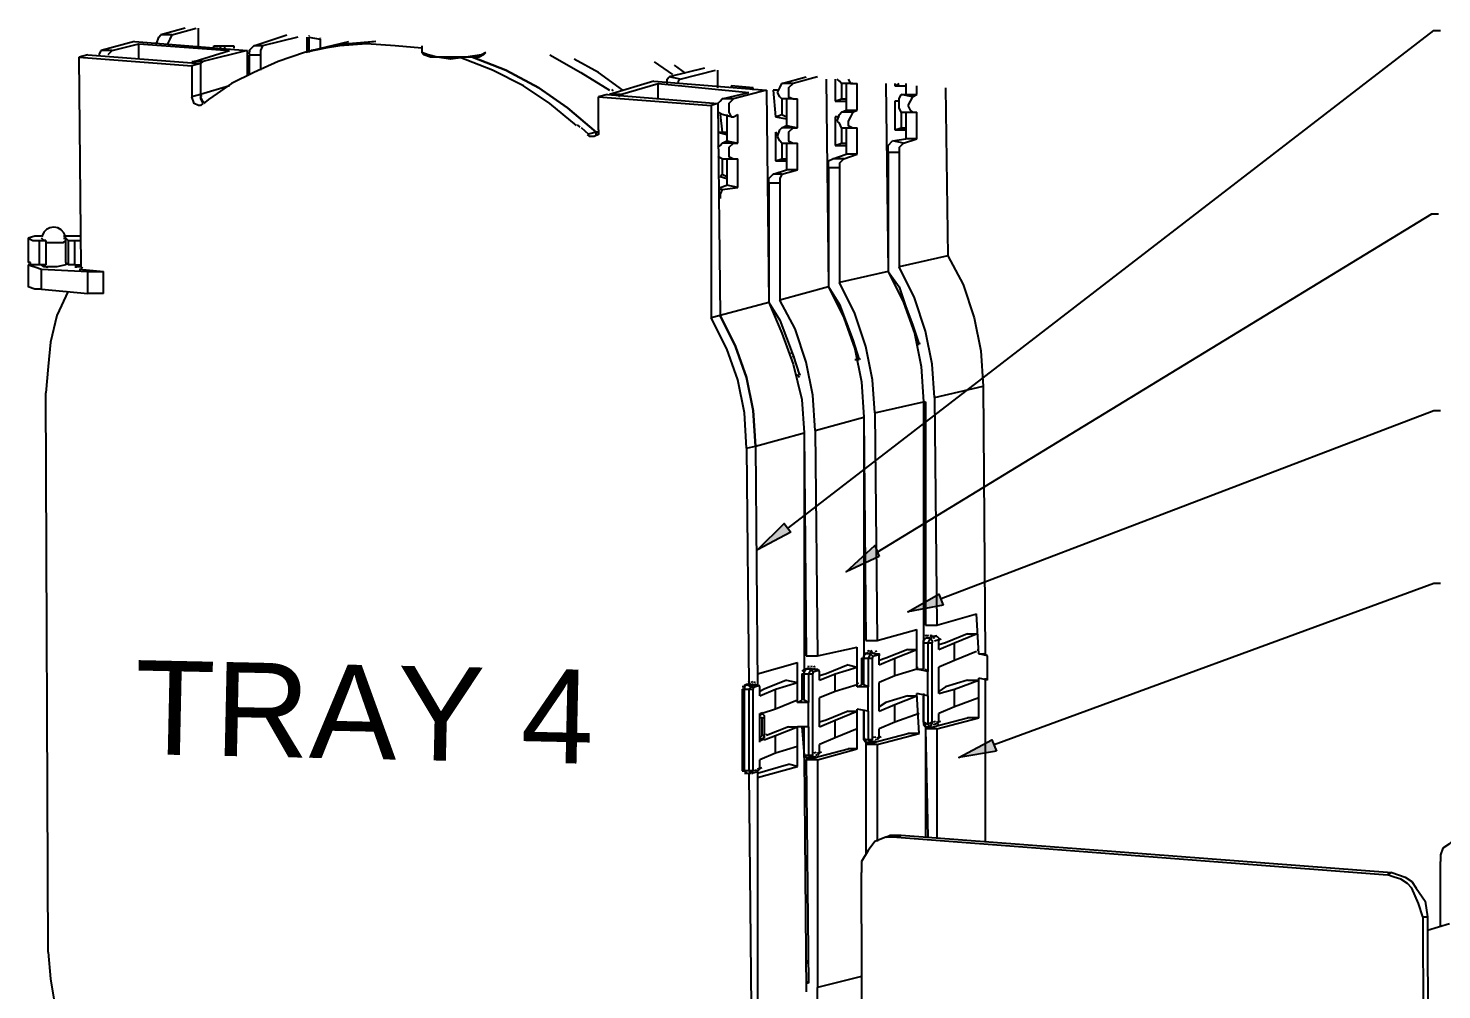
# Model space of a CAD drawing. Header units: metres. Extents: x 13679654 to 13688052, y 67972 to 70803.
# Drawn here: x 13684563.1 to 13684624.9, y 70606.2 to 70648.3 of the extents above; entities that cross this region are included whole.
import ezdxf

# ---------------------------------------------------------------- set-up
doc = ezdxf.new("R2010")
doc.units = ezdxf.units.M
doc.header["$MEASUREMENT"] = 0
doc.layers.add('FDT STRUCTURE', color=7, linetype='Continuous')
doc.styles.get("Standard").update_dxf_attribs({"font": 'arial.ttf'})

msp = doc.modelspace()

# ---------------------------------------------------------------- hatches: boundary and pattern name
at = {"layer": 'FDT STRUCTURE'}
h = msp.add_hatch(color=1, dxfattribs=at)
h.dxf.hatch_style = 2
h.paths.add_polyline_path([(13684596.433, 70626.204), (13684594.981, 70625.43), (13684596.143, 70626.591)])
h = msp.add_hatch(color=3, dxfattribs=at)
h.dxf.hatch_style = 2
h.paths.add_polyline_path([(13684600.303, 70625.139), (13684598.852, 70624.462), (13684600.109, 70625.623)])
h = msp.add_hatch(color=4, dxfattribs=at)
h.dxf.hatch_style = 2
h.paths.add_polyline_path([(13684603.109, 70623.011), (13684601.561, 70622.721), (13684602.915, 70623.495)])
h = msp.add_hatch(color=256, dxfattribs=at)
h.dxf.hatch_style = 2
h.paths.add_polyline_path([(13684605.431, 70616.625), (13684603.786, 70616.335), (13684605.237, 70617.109)])

# ---------------------------------------------------------------- linework, layer by layer
for points in [[(13684568.664, 70647.587), (13684568.761, 70647.877), (13684568.858, 70647.974)], [(13684569.922, 70648.264), (13684568.858, 70647.974)], [(13684569.342, 70647.974), (13684568.858, 70647.974)], [(13684569.342, 70647.974), (13684569.245, 70647.78), (13684569.148, 70647.587)], [(13684569.342, 70647.974), (13684570.406, 70648.264)], [(13684570.503, 70647.49), (13684570.503, 70648.264)], [(13684572.921, 70647.49), (13684574.373, 70647.974)], [(13684574.857, 70647.877), (13684573.308, 70647.49)], [(13684575.244, 70647.877), (13684575.244, 70647.2)], [(13684575.341, 70647.946), (13684575.34, 70647.921)], [(13684575.34, 70647.877), (13684575.824, 70647.78)], [(13684575.34, 70647.877), (13684575.34, 70647.2)], [(13684575.824, 70647.849), (13684575.824, 70647.825)], [(13684575.824, 70647.78), (13684575.824, 70647.393)], [(13684565.665, 70647.103), (13684565.278, 70647.006)], [(13684565.665, 70647.103), (13684570.599, 70646.716)], [(13684566.149, 70647.103), (13684566.245, 70647.296)], [(13684567.697, 70647.683), (13684566.245, 70647.296)], [(13684566.729, 70647.296), (13684566.245, 70647.296)], [(13684566.729, 70647.296), (13684566.632, 70647.2), (13684566.536, 70647.103)], [(13684566.729, 70647.296), (13684567.89, 70647.587)], [(13684567.697, 70647.683), (13684572.631, 70647.296)], [(13684567.89, 70646.909), (13684567.89, 70647.587)], [(13684567.89, 70647.587), (13684571.857, 70647.296)], [(13684570.309, 70646.812), (13684571.857, 70647.296)], [(13684572.631, 70647.296), (13684570.696, 70646.812)], [(13684575.147, 70647.2), (13684573.986, 70646.812), (13684572.921, 70646.329), (13684571.954, 70645.845), (13684570.986, 70645.168)], [(13684571.18, 70647.49), (13684572.051, 70647.49)], [(13684571.18, 70647.393), (13684571.18, 70647.49)], [(13684571.47, 70647.393), (13684571.47, 70647.49)], [(13684571.664, 70647.393), (13684571.664, 70647.49)], [(13684572.051, 70647.49), (13684572.051, 70647.393)], [(13684572.631, 70647.296), (13684572.631, 70646.232)], [(13684572.728, 70647.296), (13684572.825, 70647.393), (13684572.921, 70647.49)], [(13684572.741, 70647.288), (13684572.728, 70647.147)], [(13684572.728, 70647.103), (13684573.212, 70647.103)], [(13684572.728, 70647.103), (13684572.728, 70646.232)], [(13684573.308, 70647.49), (13684572.921, 70647.49)], [(13684573.308, 70647.49), (13684573.212, 70647.296), (13684573.212, 70647.103)], [(13684573.212, 70647.103), (13684573.212, 70646.425)], [(13684575.488, 70647.295), (13684575.136, 70647.196)], [(13684575.549, 70647.285), (13684575.197, 70647.198)], [(13684575.437, 70647.296), (13684577.082, 70647.683)], [(13684580.275, 70647.393), (13684579.114, 70647.49), (13684577.856, 70647.587), (13684576.695, 70647.49), (13684575.437, 70647.296)], [(13684578.169, 70647.676), (13684576.858, 70647.557), (13684575.568, 70647.294)], [(13684578.268, 70647.679), (13684576.908, 70647.564), (13684575.57, 70647.294)], [(13684580.275, 70647.49), (13684580.275, 70647.2)], [(13684580.372, 70647.103), (13684580.275, 70647.2)], [(13684582.887, 70647.103), (13684582.21, 70647.006), (13684581.533, 70647.006), (13684580.952, 70647.006), (13684580.565, 70647.103), (13684580.275, 70647.2)], [(13684582.79, 70647.006), (13684582.21, 70647.006), (13684581.533, 70646.909), (13684580.952, 70647.006), (13684580.662, 70647.006), (13684580.372, 70647.103)], [(13684582.984, 70647.103), (13684582.79, 70647.006)], [(13684583.081, 70647.2), (13684582.887, 70647.103)], [(13684582.984, 70647.103), (13684583.081, 70647.2)], [(13684585.887, 70647.103), (13684587.241, 70646.329), (13684588.499, 70645.555)], [(13684565.375, 70637.814), (13684565.278, 70647.006)], [(13684565.278, 70647.006), (13684570.212, 70646.619)], [(13684570.212, 70646.812), (13684570.309, 70646.812)], [(13684570.599, 70646.716), (13684570.212, 70646.619)], [(13684570.212, 70646.619), (13684570.212, 70645.264)], [(13684570.696, 70646.812), (13684570.309, 70646.812)], [(13684570.696, 70646.812), (13684570.599, 70646.716)], [(13684570.599, 70646.716), (13684570.599, 70645.361)], [(13684570.599, 70646.716), (13684570.599, 70646.425)], [(13684587.048, 70644.007), (13684585.887, 70644.974), (13684584.725, 70645.748), (13684583.371, 70646.425), (13684581.92, 70647.006)], [(13684582.5, 70647.006), (13684583.951, 70646.425), (13684585.403, 70645.651), (13684586.661, 70644.781), (13684587.918, 70643.716)], [(13684587.918, 70643.716), (13684586.661, 70644.781), (13684585.403, 70645.651), (13684583.951, 70646.425), (13684582.5, 70647.006)], [(13684589.079, 70645.555), (13684588.015, 70646.329), (13684586.951, 70646.909)], [(13684591.262, 70646.24), (13684590.473, 70646.791)], [(13684592.659, 70646.522), (13684591.111, 70646.135)], [(13684591.826, 70646.301), (13684591.345, 70646.647)], [(13684590.434, 70645.942), (13684588.499, 70645.361)], [(13684590.434, 70645.942), (13684595.368, 70645.555)], [(13684591.015, 70645.845), (13684591.015, 70646.038), (13684591.111, 70646.135)], [(13684591.595, 70646.038), (13684591.111, 70646.135)], [(13684591.595, 70646.038), (13684591.498, 70645.942), (13684591.498, 70645.845)], [(13684591.595, 70646.038), (13684593.143, 70646.425)], [(13684593.24, 70645.651), (13684593.24, 70646.425)], [(13684596.046, 70645.845), (13684597.11, 70646.135)], [(13684597.594, 70646.135), (13684596.53, 70645.845)], [(13684597.981, 70646.038), (13684598.078, 70636.944)], [(13684598.368, 70646.038), (13684598.368, 70645.071)], [(13684598.658, 70645.845), (13684598.561, 70645.942), (13684598.465, 70646.038)], [(13684598.948, 70646.038), (13684599.045, 70645.845), (13684599.142, 70645.845)], [(13684570.599, 70645.361), (13684570.212, 70645.264)], [(13684570.599, 70644.877), (13684570.503, 70644.877), (13684570.309, 70644.974), (13684570.212, 70645.264)], [(13684571.857, 70645.748), (13684570.599, 70645.361)], [(13684570.599, 70645.361), (13684570.599, 70645.168), (13684570.696, 70644.974)], [(13684570.696, 70645.071), (13684570.599, 70645.264)], [(13684570.6, 70645.389), (13684570.622, 70645.27)], [(13684588.402, 70645.361), (13684588.015, 70645.264)], [(13684588.015, 70645.264), (13684592.95, 70644.877)], [(13684588.015, 70643.813), (13684588.015, 70645.264)], [(13684588.402, 70645.361), (13684593.24, 70644.974)], [(13684588.983, 70645.361), (13684588.499, 70645.361)], [(13684588.667, 70645.526), (13684588.592, 70645.581)], [(13684588.983, 70645.361), (13684588.886, 70645.264)], [(13684588.983, 70645.361), (13684590.628, 70645.845)], [(13684590.628, 70645.845), (13684594.594, 70645.458)], [(13684590.628, 70645.168), (13684590.628, 70645.845)], [(13684593.433, 70645.168), (13684594.594, 70645.458)], [(13684594.788, 70645.651), (13684593.82, 70645.748)], [(13684593.82, 70645.748), (13684593.82, 70645.651)], [(13684595.368, 70645.555), (13684593.917, 70645.168)], [(13684594.207, 70645.748), (13684594.207, 70645.651)], [(13684594.788, 70645.555), (13684594.788, 70645.651)], [(13684595.368, 70645.555), (13684595.465, 70636.266)], [(13684595.852, 70645.555), (13684595.659, 70645.555)], [(13684595.659, 70645.555), (13684595.756, 70644.394)], [(13684595.852, 70645.458), (13684595.949, 70645.651), (13684596.046, 70645.845)], [(13684596.046, 70645.168), (13684595.949, 70645.264), (13684595.852, 70645.458)], [(13684596.53, 70645.845), (13684596.046, 70645.845)], [(13684596.53, 70645.845), (13684596.336, 70645.651), (13684596.336, 70645.458)], [(13684596.336, 70645.458), (13684596.336, 70645.264), (13684596.53, 70645.168)], [(13684599.142, 70645.845), (13684598.658, 70645.845)], [(13684598.658, 70645.845), (13684598.658, 70645.168)], [(13684598.852, 70645.845), (13684598.852, 70644.684)], [(13684599.142, 70645.845), (13684599.335, 70645.845)], [(13684599.335, 70644.684), (13684599.335, 70645.845)], [(13684600.593, 70645.845), (13684600.69, 70637.621)], [(13684600.98, 70645.748), (13684601.174, 70645.845)], [(13684600.98, 70645.845), (13684600.98, 70645.748)], [(13684600.98, 70645.748), (13684601.464, 70645.748)], [(13684601.174, 70644.974), (13684601.174, 70645.168), (13684601.271, 70645.361)], [(13684601.271, 70645.361), (13684601.464, 70645.361)], [(13684601.754, 70645.264), (13684601.271, 70645.361)], [(13684601.464, 70645.845), (13684601.464, 70645.361)], [(13684601.464, 70645.361), (13684601.948, 70645.361)], [(13684601.754, 70645.264), (13684601.658, 70645.071), (13684601.561, 70644.877)], [(13684601.754, 70645.264), (13684601.948, 70645.361)], [(13684601.948, 70645.361), (13684601.948, 70645.748)], [(13684603.206, 70645.651), (13684603.302, 70638.298)], [(13684570.696, 70644.974), (13684570.599, 70644.877)], [(13684570.793, 70644.974), (13684570.696, 70645.071)], [(13684571.007, 70645.183), (13684570.729, 70644.968)], [(13684570.76, 70645.025), (13684570.818, 70644.996)], [(13684593.24, 70644.974), (13684592.95, 70644.877)], [(13684592.95, 70644.877), (13684592.95, 70635.589)], [(13684593.24, 70644.974), (13684593.337, 70645.071)], [(13684593.24, 70644.974), (13684593.337, 70635.686)], [(13684593.337, 70645.071), (13684593.433, 70645.168)], [(13684593.917, 70645.168), (13684593.433, 70645.168)], [(13684593.917, 70645.168), (13684593.724, 70644.974), (13684593.724, 70644.781)], [(13684593.724, 70644.781), (13684593.724, 70644.587), (13684593.82, 70644.394)], [(13684596.53, 70645.168), (13684596.046, 70645.168)], [(13684596.046, 70645.168), (13684596.046, 70644.49)], [(13684596.239, 70645.168), (13684596.239, 70644.007)], [(13684596.53, 70645.168), (13684596.723, 70645.168)], [(13684596.723, 70643.91), (13684596.723, 70645.168)], [(13684598.368, 70645.071), (13684598.658, 70645.168)], [(13684598.368, 70645.071), (13684598.852, 70645.071)], [(13684598.658, 70645.168), (13684598.852, 70645.168)], [(13684598.658, 70644.587), (13684598.852, 70644.684)], [(13684598.852, 70644.684), (13684599.335, 70644.684)], [(13684599.142, 70644.587), (13684599.335, 70644.684)], [(13684601.174, 70645.071), (13684600.98, 70645.071)], [(13684600.98, 70645.071), (13684600.98, 70643.813)], [(13684601.271, 70644.587), (13684601.174, 70644.781), (13684601.174, 70644.974)], [(13684601.561, 70644.877), (13684601.658, 70644.684), (13684601.754, 70644.587)], [(13684587.207, 70643.932), (13684587.096, 70644.031)], [(13684593.433, 70644.49), (13684593.24, 70644.587)], [(13684593.337, 70644.49), (13684593.433, 70643.716)], [(13684593.82, 70644.394), (13684593.433, 70644.49)], [(13684593.627, 70644.49), (13684593.627, 70643.329)], [(13684593.82, 70644.394), (13684593.917, 70644.394)], [(13684593.917, 70644.394), (13684594.111, 70644.49)], [(13684594.111, 70643.233), (13684594.111, 70644.49)], [(13684595.756, 70644.394), (13684596.046, 70644.49)], [(13684595.756, 70644.394), (13684596.239, 70644.297)], [(13684596.046, 70644.49), (13684596.239, 70644.394)], [(13684596.046, 70643.91), (13684596.239, 70644.007)], [(13684596.239, 70644.007), (13684596.723, 70643.91)], [(13684598.561, 70644.394), (13684598.368, 70644.394)], [(13684598.368, 70644.394), (13684598.368, 70643.136)], [(13684598.465, 70644.2), (13684598.561, 70644.49), (13684598.658, 70644.587)], [(13684598.658, 70643.91), (13684598.561, 70644.103), (13684598.465, 70644.2)], [(13684599.142, 70644.587), (13684598.658, 70644.587)], [(13684599.142, 70644.587), (13684599.045, 70644.394), (13684598.948, 70644.2)], [(13684598.948, 70644.2), (13684598.948, 70644.007), (13684599.142, 70643.91)], [(13684601.271, 70644.587), (13684601.754, 70644.587)], [(13684601.271, 70644.587), (13684601.271, 70643.91)], [(13684601.464, 70644.587), (13684601.464, 70643.426)], [(13684601.754, 70644.587), (13684601.948, 70644.587)], [(13684601.948, 70643.426), (13684601.948, 70644.587)], [(13684587.594, 70643.611), (13684587.272, 70643.908)], [(13684587.918, 70643.716), (13684587.531, 70643.62)], [(13684587.822, 70643.523), (13684587.628, 70643.523), (13684587.531, 70643.62)], [(13684588.015, 70643.813), (13684588.015, 70643.62), (13684587.822, 70643.523)], [(13684588.015, 70643.716), (13684587.918, 70643.716)], [(13684587.918, 70643.716), (13684587.918, 70643.62)], [(13684587.918, 70643.62), (13684587.918, 70643.716)], [(13684593.24, 70643.716), (13684593.433, 70643.716)], [(13684593.24, 70643.716), (13684593.627, 70643.62)], [(13684593.433, 70643.716), (13684593.627, 70643.716)], [(13684595.852, 70643.62), (13684595.756, 70643.716)], [(13684595.756, 70643.716), (13684595.756, 70642.459)], [(13684595.852, 70643.523), (13684595.949, 70643.813), (13684596.046, 70643.91)], [(13684596.046, 70643.233), (13684595.949, 70643.329), (13684595.852, 70643.523)], [(13684596.53, 70643.91), (13684596.046, 70643.91)], [(13684596.53, 70643.91), (13684596.336, 70643.716), (13684596.336, 70643.523)], [(13684596.336, 70643.523), (13684596.336, 70643.329), (13684596.53, 70643.233)], [(13684596.53, 70643.91), (13684596.723, 70643.91)], [(13684598.658, 70643.91), (13684599.142, 70643.91)], [(13684598.658, 70643.91), (13684598.658, 70643.233)], [(13684598.852, 70643.91), (13684598.852, 70642.749)], [(13684599.142, 70643.91), (13684599.335, 70643.91)], [(13684599.335, 70642.749), (13684599.335, 70643.91)], [(13684600.883, 70643.329), (13684601.464, 70643.426)], [(13684600.98, 70643.813), (13684601.271, 70643.91)], [(13684600.98, 70643.813), (13684601.464, 70643.813)], [(13684601.271, 70643.91), (13684601.464, 70643.91)], [(13684601.367, 70643.233), (13684601.948, 70643.426)], [(13684601.948, 70643.426), (13684601.464, 70643.426)], [(13684593.24, 70643.039), (13684593.337, 70643.136), (13684593.433, 70643.233)], [(13684593.433, 70643.233), (13684593.627, 70643.329)], [(13684593.917, 70643.233), (13684593.433, 70643.233)], [(13684593.627, 70643.329), (13684594.111, 70643.233)], [(13684593.917, 70643.233), (13684593.724, 70643.039), (13684593.724, 70642.846)], [(13684593.724, 70642.846), (13684593.724, 70642.652), (13684593.917, 70642.555)], [(13684593.917, 70643.233), (13684594.111, 70643.233)], [(13684596.046, 70643.233), (13684596.53, 70643.233)], [(13684596.046, 70643.233), (13684596.046, 70642.555)], [(13684596.239, 70643.233), (13684596.239, 70642.072)], [(13684596.53, 70643.233), (13684596.723, 70643.233)], [(13684596.723, 70642.072), (13684596.723, 70643.233)], [(13684598.368, 70643.136), (13684598.658, 70643.233)], [(13684598.368, 70643.136), (13684598.852, 70643.136)], [(13684598.658, 70643.233), (13684598.852, 70643.233)], [(13684600.69, 70642.846), (13684600.69, 70643.136), (13684600.883, 70643.329)], [(13684600.69, 70642.846), (13684601.174, 70642.846)], [(13684600.69, 70642.846), (13684600.69, 70637.621)], [(13684601.367, 70643.233), (13684600.883, 70643.329)], [(13684601.367, 70643.233), (13684601.174, 70643.039), (13684601.174, 70642.846)], [(13684601.174, 70642.846), (13684601.174, 70637.814)], [(13684593.433, 70642.555), (13684593.24, 70642.652)], [(13684593.433, 70642.555), (13684593.917, 70642.555)], [(13684593.433, 70642.555), (13684593.433, 70641.878)], [(13684593.627, 70642.555), (13684593.627, 70641.394)], [(13684593.917, 70642.555), (13684594.111, 70642.555)], [(13684594.111, 70641.297), (13684594.111, 70642.555)], [(13684595.756, 70642.459), (13684596.046, 70642.555)], [(13684595.756, 70642.459), (13684596.239, 70642.459)], [(13684596.046, 70642.555), (13684596.239, 70642.555)], [(13684598.078, 70642.168), (13684598.078, 70642.459), (13684598.271, 70642.555)], [(13684598.078, 70642.168), (13684598.561, 70642.168)], [(13684598.078, 70642.168), (13684598.078, 70636.944)], [(13684598.271, 70642.555), (13684598.852, 70642.749)], [(13684598.755, 70642.555), (13684598.271, 70642.555)], [(13684598.755, 70642.555), (13684598.561, 70642.362), (13684598.561, 70642.168)], [(13684598.561, 70642.168), (13684598.561, 70637.137)], [(13684598.755, 70642.555), (13684599.335, 70642.749)], [(13684599.335, 70642.749), (13684598.852, 70642.749)], [(13684593.337, 70641.781), (13684593.433, 70641.878)], [(13684593.337, 70641.781), (13684593.627, 70641.685)], [(13684593.433, 70641.878), (13684593.627, 70641.781)], [(13684595.465, 70641.491), (13684595.465, 70641.685), (13684595.659, 70641.878)], [(13684595.659, 70641.878), (13684596.239, 70642.072)], [(13684596.046, 70641.878), (13684595.659, 70641.878)], [(13684596.046, 70641.878), (13684595.949, 70641.685), (13684595.949, 70641.491)], [(13684596.046, 70641.878), (13684596.723, 70642.072)], [(13684596.723, 70642.072), (13684596.239, 70642.072)], [(13684593.337, 70641.297), (13684593.627, 70641.394)], [(13684593.433, 70641.201), (13684593.337, 70641.201)], [(13684593.433, 70641.201), (13684593.337, 70641.007), (13684593.337, 70640.814)], [(13684593.433, 70641.201), (13684594.111, 70641.297)], [(13684594.111, 70641.297), (13684593.627, 70641.394)], [(13684595.465, 70641.491), (13684595.949, 70641.491)], [(13684595.465, 70641.491), (13684595.465, 70636.266)], [(13684595.949, 70641.491), (13684595.949, 70636.363)], [(13684563.633, 70639.169), (13684563.343, 70639.169), (13684563.052, 70639.072)], [(13684563.052, 70639.072), (13684563.052, 70638.008)], [(13684563.052, 70639.072), (13684563.246, 70638.975), (13684563.536, 70638.975)], [(13684563.73, 70638.975), (13684563.633, 70639.072)], [(13684563.655, 70639.174), (13684563.646, 70639.141)], [(13684564.681, 70639.156), (13684564.61, 70639.316), (13684564.495, 70639.441), (13684564.346, 70639.524), (13684564.175, 70639.556), (13684564.002, 70639.53), (13684563.85, 70639.453), (13684563.731, 70639.331), (13684563.655, 70639.174)], [(13684565.375, 70639.169), (13684564.601, 70639.169)], [(13684564.601, 70639.072), (13684564.697, 70639.072)], [(13684564.697, 70639.048), (13684564.681, 70639.156)], [(13684564.697, 70638.008), (13684564.697, 70639.072)], [(13684564.697, 70639.072), (13684564.794, 70638.975)], [(13684563.536, 70638.975), (13684563.536, 70637.911)], [(13684563.536, 70638.975), (13684563.827, 70638.975)], [(13684563.827, 70638.975), (13684563.73, 70638.975)], [(13684563.827, 70638.975), (13684563.827, 70637.911)], [(13684563.827, 70638.879), (13684564.601, 70638.879)], [(13684563.846, 70638.891), (13684563.906, 70638.885)], [(13684564.601, 70638.879), (13684564.697, 70638.975)], [(13684564.794, 70638.975), (13684564.794, 70637.911)], [(13684564.794, 70638.975), (13684565.084, 70638.975)], [(13684565.084, 70637.911), (13684565.084, 70638.975)], [(13684565.084, 70638.975), (13684565.375, 70638.975)], [(13684563.149, 70638.008), (13684563.052, 70638.008)], [(13684563.052, 70637.911), (13684563.052, 70636.944)], [(13684563.149, 70637.911), (13684563.052, 70637.911)], [(13684563.052, 70637.911), (13684563.343, 70637.814), (13684563.633, 70637.718)], [(13684563.149, 70637.911), (13684563.149, 70638.008)], [(13684563.536, 70637.911), (13684563.149, 70637.911)], [(13684563.827, 70637.911), (13684563.536, 70637.911)], [(13684563.73, 70637.814), (13684563.633, 70637.911)], [(13684563.827, 70637.814), (13684563.73, 70637.814)], [(13684564.697, 70637.911), (13684564.31, 70637.814), (13684563.827, 70637.814)], [(13684563.835, 70637.827), (13684563.907, 70637.821)], [(13684564.697, 70638.008), (13684564.697, 70637.911)], [(13684564.794, 70637.911), (13684564.697, 70638.008)], [(13684565.084, 70637.911), (13684564.794, 70637.911)], [(13684565.084, 70637.911), (13684565.375, 70637.911)], [(13684565.375, 70637.814), (13684565.084, 70637.814)], [(13684565.084, 70637.814), (13684565.181, 70637.814)], [(13684565.181, 70637.911), (13684565.181, 70637.814)], [(13684565.181, 70637.911), (13684565.181, 70637.814)], [(13684565.181, 70637.814), (13684565.181, 70637.911)], [(13684565.41, 70637.816), (13684565.348, 70637.716)], [(13684603.302, 70638.298), (13684601.174, 70637.814)], [(13684602.722, 70632.106), (13684602.625, 70633.557), (13684602.335, 70635.008), (13684601.851, 70636.46), (13684601.174, 70637.814)], [(13684603.302, 70638.298), (13684603.98, 70637.04), (13684604.463, 70635.589), (13684604.754, 70634.138), (13684604.85, 70632.59)], [(13684563.633, 70636.847), (13684563.633, 70637.718)], [(13684563.633, 70637.718), (13684565.665, 70637.621)], [(13684565.278, 70637.718), (13684566.342, 70637.621)], [(13684565.665, 70637.621), (13684566.342, 70637.621)], [(13684565.665, 70636.653), (13684565.665, 70637.621)], [(13684566.342, 70636.653), (13684566.342, 70637.621)], [(13684600.69, 70637.621), (13684598.561, 70637.137)], [(13684600.69, 70637.621), (13684601.174, 70636.944), (13684601.464, 70636.073), (13684601.754, 70635.299), (13684602.045, 70634.428)], [(13684600.69, 70637.621), (13684601.367, 70636.266), (13684601.851, 70634.912), (13684602.141, 70633.46), (13684602.238, 70631.912)], [(13684563.633, 70636.847), (13684563.343, 70636.847), (13684563.052, 70636.944)], [(13684563.633, 70636.847), (13684565.665, 70636.653)], [(13684564.794, 70636.75), (13684564.31, 70635.686), (13684564.02, 70634.525), (13684563.923, 70633.46), (13684563.827, 70632.299)], [(13684566.342, 70636.653), (13684565.665, 70636.653)], [(13684598.078, 70636.944), (13684595.949, 70636.363)], [(13684598.078, 70636.944), (13684598.561, 70636.169), (13684598.852, 70635.395), (13684599.142, 70634.621), (13684599.432, 70633.751)], [(13684598.078, 70636.944), (13684598.755, 70635.589), (13684599.239, 70634.234), (13684599.529, 70632.783), (13684599.626, 70631.235)], [(13684600.109, 70631.429), (13684600.013, 70632.88), (13684599.722, 70634.331), (13684599.239, 70635.782), (13684598.561, 70637.137)], [(13684595.465, 70636.266), (13684593.337, 70635.686)], [(13684595.465, 70636.266), (13684595.949, 70635.492), (13684596.239, 70634.718), (13684596.53, 70633.944), (13684596.82, 70633.073)], [(13684595.465, 70636.266), (13684596.046, 70634.912), (13684596.53, 70633.557), (13684596.917, 70632.009), (13684597.013, 70630.558)], [(13684597.497, 70630.654), (13684597.4, 70632.203), (13684597.11, 70633.654), (13684596.626, 70635.105), (13684595.949, 70636.363)], [(13684593.337, 70635.686), (13684592.95, 70635.589)], [(13684594.498, 70629.88), (13684594.401, 70631.429), (13684594.111, 70632.88), (13684593.627, 70634.234), (13684592.95, 70635.589)], [(13684593.337, 70635.686), (13684594.014, 70634.331), (13684594.498, 70632.977), (13684594.788, 70631.525), (13684594.885, 70629.977)], [(13684594.885, 70629.977), (13684594.788, 70631.525), (13684594.498, 70632.977), (13684594.014, 70634.331), (13684593.337, 70635.686)], [(13684601.754, 70635.395), (13684601.658, 70635.395)], [(13684599.142, 70634.718), (13684599.045, 70634.718)], [(13684599.21, 70634.581), (13684599.123, 70634.549)], [(13684602.045, 70634.428), (13684601.948, 70634.428)], [(13684602.045, 70634.428), (13684601.948, 70634.428)], [(13684602.074, 70634.425), (13684602.06, 70634.487)], [(13684596.53, 70634.041), (13684596.433, 70634.041)], [(13684596.598, 70633.903), (13684596.511, 70633.872)], [(13684599.432, 70633.751), (13684599.239, 70633.751)], [(13684599.432, 70633.751), (13684599.335, 70633.751)], [(13684599.462, 70633.748), (13684599.448, 70633.81)], [(13684596.723, 70633.073), (13684596.626, 70633.073)], [(13684596.82, 70632.977), (13684596.723, 70633.073)], [(13684596.849, 70633.07), (13684596.835, 70633.133)], [(13684563.923, 70607.82), (13684563.827, 70632.299)], [(13684602.722, 70632.106), (13684604.85, 70632.59)], [(13684604.85, 70632.59), (13684604.947, 70620.882)], [(13684600.109, 70631.429), (13684602.238, 70631.912)], [(13684602.238, 70631.912), (13684602.335, 70631.912)], [(13684602.238, 70631.912), (13684602.238, 70621.56)], [(13684602.335, 70631.912), (13684602.335, 70622.14)], [(13684602.722, 70632.106), (13684602.819, 70622.14)], [(13684599.626, 70631.235), (13684599.722, 70621.463)], [(13684605.334, 70616.915), (13684624.588, 70623.978), (13684624.879, 70623.978)], [(13684602.819, 70622.14), (13684604.56, 70622.624)], [(13684604.657, 70620.882), (13684604.56, 70622.624)], [(13684602.335, 70622.14), (13684602.819, 70622.14)], [(13684604.173, 70621.753), (13684603.206, 70621.366)], [(13684603.593, 70621.366), (13684604.56, 70621.753)], [(13684604.173, 70621.753), (13684604.56, 70621.753)], [(13684602.238, 70621.56), (13684602.238, 70621.463)], [(13684602.238, 70621.463), (13684602.335, 70621.56)], [(13684602.245, 70621.556), (13684602.238, 70621.511)], [(13684602.238, 70621.463), (13684602.238, 70620.205)], [(13684602.238, 70621.463), (13684602.238, 70621.366)], [(13684602.238, 70621.366), (13684602.238, 70621.463)], [(13684602.238, 70621.366), (13684602.432, 70621.366)], [(13684602.238, 70620.205), (13684602.238, 70621.366)], [(13684602.308, 70621.678), (13684602.386, 70621.7)], [(13684602.528, 70621.56), (13684602.335, 70621.56)], [(13684602.359, 70621.588), (13684602.438, 70621.61)], [(13684602.396, 70621.675), (13684602.471, 70621.696)], [(13684602.528, 70621.56), (13684602.432, 70621.366)], [(13684602.432, 70621.366), (13684602.432, 70620.108)], [(13684602.432, 70621.366), (13684602.625, 70621.366)], [(13684602.449, 70621.585), (13684602.525, 70621.607)], [(13684602.528, 70621.656), (13684602.722, 70621.656)], [(13684602.528, 70621.656), (13684602.819, 70621.656)], [(13684602.528, 70621.56), (13684602.625, 70621.463), (13684602.625, 70621.366)], [(13684602.529, 70621.677), (13684602.603, 70621.699)], [(13684602.529, 70621.677), (13684602.577, 70621.691)], [(13684602.53, 70621.586), (13684602.554, 70621.592)], [(13684602.574, 70621.582), (13684602.628, 70621.597)], [(13684602.591, 70621.679), (13684602.617, 70621.686)], [(13684602.625, 70617.883), (13684602.625, 70621.366)], [(13684602.664, 70621.575), (13684602.74, 70621.597)], [(13684602.722, 70621.656), (13684602.819, 70621.656)], [(13684602.727, 70621.45), (13684603.017, 70621.534)], [(13684602.744, 70621.667), (13684602.818, 70621.689)], [(13684602.819, 70621.656), (13684602.915, 70621.56), (13684602.915, 70621.463)], [(13684602.915, 70621.076), (13684602.915, 70621.463)], [(13684603.206, 70621.366), (13684602.915, 70621.269)], [(13684602.915, 70621.076), (13684603.593, 70621.366)], [(13684603.593, 70620.592), (13684603.593, 70621.366)], [(13684603.593, 70620.592), (13684602.915, 70620.302)], [(13684604.56, 70620.979), (13684603.593, 70620.592)], [(13684604.62, 70621.042), (13684604.596, 70621.035)], [(13684604.657, 70620.882), (13684604.85, 70620.882)], [(13684605.044, 70620.786), (13684604.657, 70620.882)], [(13684605.044, 70620.786), (13684604.85, 70620.882)], [(13684605.044, 70619.721), (13684605.044, 70620.786)], [(13684601.948, 70620.205), (13684602.238, 70620.205)], [(13684602.432, 70620.108), (13684601.948, 70620.205)], [(13684602.008, 70620.267), (13684601.983, 70620.261)], [(13684602.432, 70620.108), (13684602.335, 70620.205)], [(13684602.432, 70619.044), (13684602.432, 70620.108)], [(13684602.915, 70619.141), (13684602.915, 70620.302)], [(13684599.396, 70619.59), (13684599.371, 70619.584)], [(13684603.206, 70619.431), (13684602.915, 70619.237)], [(13684602.915, 70619.141), (13684603.593, 70619.334)], [(13684604.173, 70619.721), (13684603.206, 70619.431)], [(13684603.593, 70619.334), (13684604.657, 70619.721)], [(13684603.593, 70618.56), (13684603.593, 70619.334)], [(13684604.173, 70619.721), (13684604.657, 70619.721)], [(13684605.044, 70619.721), (13684604.657, 70619.818)], [(13684604.657, 70618.076), (13684604.657, 70619.818)], [(13684604.947, 70619.818), (13684604.947, 70612.658)], [(13684602.432, 70619.044), (13684601.948, 70619.141)], [(13684602.238, 70619.141), (13684602.238, 70617.883)], [(13684602.238, 70617.883), (13684602.238, 70619.044)], [(13684602.432, 70619.044), (13684602.432, 70617.786)], [(13684604.657, 70618.947), (13684603.593, 70618.56)], [(13684602.335, 70617.593), (13684604.173, 70618.076)], [(13684602.819, 70617.593), (13684604.657, 70618.076)], [(13684603.593, 70618.56), (13684602.915, 70618.27)], [(13684602.915, 70617.883), (13684602.915, 70618.27)], [(13684604.657, 70618.076), (13684604.173, 70618.076)], [(13684602.432, 70617.786), (13684602.238, 70617.883)], [(13684602.238, 70617.883), (13684602.238, 70617.786)], [(13684602.335, 70617.786), (13684602.238, 70617.883)], [(13684602.238, 70617.786), (13684602.335, 70617.689)], [(13684602.255, 70617.862), (13684602.272, 70617.838)], [(13684602.33, 70617.796), (13684602.353, 70617.789)], [(13684602.335, 70617.689), (13684602.335, 70617.786)], [(13684602.335, 70617.689), (13684602.528, 70617.689)], [(13684602.819, 70617.593), (13684602.335, 70617.593)], [(13684602.335, 70617.593), (13684602.432, 70612.852)], [(13684602.625, 70617.883), (13684602.432, 70617.786)], [(13684602.432, 70617.786), (13684602.528, 70617.689)], [(13684602.625, 70617.883), (13684602.528, 70617.689)], [(13684602.565, 70617.787), (13684602.615, 70617.791)], [(13684602.665, 70617.791), (13684602.863, 70617.848)], [(13684602.672, 70617.902), (13684602.772, 70617.93)], [(13684602.812, 70617.881), (13684603.002, 70617.938)], [(13684602.915, 70617.883), (13684602.819, 70617.786)], [(13684602.819, 70617.593), (13684602.819, 70612.852)], [(13684602.852, 70617.804), (13684602.906, 70617.82)], [(13684599.626, 70617.206), (13684599.626, 70617.109)], [(13684599.626, 70617.109), (13684599.626, 70617.206)], [(13684597.106, 70616.442), (13684597.129, 70616.435)], [(13684600.593, 70612.852), (13684600.109, 70612.658), (13684599.819, 70612.271), (13684599.529, 70611.787), (13684599.529, 70611.304)], [(13684600.593, 70612.852), (13684600.787, 70612.948)], [(13684601.077, 70612.852), (13684600.593, 70612.852)], [(13684600.787, 70612.948), (13684601.271, 70612.948)], [(13684601.077, 70612.852), (13684601.271, 70612.948)], [(13684601.077, 70612.852), (13684622.557, 70611.207)], [(13684601.271, 70612.948), (13684622.75, 70611.304)], [(13684625.459, 70612.755), (13684625.266, 70612.561), (13684624.975, 70612.368), (13684624.879, 70612.078), (13684624.879, 70611.787)], [(13684599.626, 70579.858), (13684599.529, 70611.304)], [(13684622.75, 70611.304), (13684622.557, 70611.207)], [(13684624.105, 70609.368), (13684623.911, 70609.949), (13684623.621, 70610.626), (13684623.427, 70610.82), (13684623.137, 70611.013), (13684622.847, 70611.11), (13684622.557, 70611.207)], [(13684622.75, 70611.304), (13684623.04, 70611.207), (13684623.331, 70611.11), (13684623.621, 70610.917), (13684623.814, 70610.626), (13684624.201, 70610.046), (13684624.298, 70609.368)], [(13684624.879, 70608.981), (13684624.879, 70611.787)], [(13684624.105, 70609.368), (13684624.298, 70609.368)], [(13684624.105, 70609.368), (13684624.201, 70577.923)], [(13684624.298, 70609.368), (13684624.395, 70577.923)], [(13684624.298, 70608.788), (13684625.266, 70609.078)], [(13684563.923, 70607.82), (13684564.02, 70606.659), (13684564.214, 70605.498), (13684564.504, 70604.337), (13684564.988, 70603.273)], [(13684596.143, 70600.757), (13684596.82, 70602.015), (13684597.304, 70603.37), (13684597.594, 70604.821), (13684597.594, 70606.272)]]:
    msp.add_lwpolyline(points, dxfattribs=at)
at = {"layer": 'FDT STRUCTURE', "color": 1}
for points in [[(13684596.336, 70626.397), (13684624.588, 70648.167), (13684624.879, 70648.167)], [(13684594.885, 70629.977), (13684597.013, 70630.558)], [(13684597.013, 70630.558), (13684597.013, 70620.205)], [(13684594.498, 70629.88), (13684594.885, 70629.977)], [(13684594.498, 70629.88), (13684594.594, 70619.528)], [(13684594.885, 70629.977), (13684594.981, 70619.528)], [(13684594.981, 70620.011), (13684596.723, 70620.495)], [(13684596.723, 70618.754), (13684596.723, 70620.495)], [(13684594.401, 70619.431), (13684594.304, 70619.431)], [(13684594.304, 70619.334), (13684594.304, 70615.754)], [(13684594.304, 70619.334), (13684594.401, 70619.334)], [(13684594.401, 70619.528), (13684594.498, 70619.528)], [(13684594.401, 70619.528), (13684594.401, 70619.431)], [(13684594.401, 70619.431), (13684594.498, 70619.528)], [(13684594.401, 70619.334), (13684594.401, 70619.431)], [(13684594.408, 70619.428), (13684594.401, 70619.382)], [(13684594.401, 70619.334), (13684594.594, 70619.334)], [(13684594.401, 70615.754), (13684594.401, 70619.334)], [(13684594.471, 70619.55), (13684594.549, 70619.571)], [(13684594.691, 70619.431), (13684594.498, 70619.528)], [(13684594.522, 70619.557), (13684594.601, 70619.579)], [(13684594.559, 70619.643), (13684594.634, 70619.664)], [(13684594.691, 70619.431), (13684594.594, 70619.334)], [(13684594.594, 70619.334), (13684594.594, 70615.754)], [(13684594.594, 70619.334), (13684594.788, 70619.334)], [(13684594.595, 70619.548), (13684594.643, 70619.562)], [(13684594.612, 70619.553), (13684594.688, 70619.575)], [(13684594.657, 70619.55), (13684594.683, 70619.558)], [(13684594.691, 70619.528), (13684594.885, 70619.528)], [(13684594.691, 70619.528), (13684594.885, 70619.528)], [(13684594.691, 70619.431), (13684594.788, 70619.431), (13684594.788, 70619.334)], [(13684594.692, 70619.645), (13684594.766, 70619.667)], [(13684594.693, 70619.554), (13684594.717, 70619.561)], [(13684594.737, 70619.55), (13684594.791, 70619.565)], [(13684594.788, 70615.754), (13684594.788, 70619.334)], [(13684594.793, 70619.418), (13684595.083, 70619.502)], [(13684594.81, 70619.635), (13684594.884, 70619.657)], [(13684594.827, 70619.544), (13684594.903, 70619.565)], [(13684594.885, 70619.528), (13684594.981, 70619.528), (13684595.078, 70619.431)], [(13684595.078, 70619.044), (13684595.078, 70619.431)], [(13684595.272, 70619.334), (13684595.078, 70619.237)], [(13684595.078, 70619.044), (13684595.756, 70619.334)], [(13684596.239, 70619.721), (13684595.272, 70619.334)], [(13684595.756, 70619.334), (13684596.723, 70619.624)], [(13684595.756, 70618.463), (13684595.756, 70619.334)], [(13684596.239, 70619.721), (13684596.723, 70619.624)], [(13684596.723, 70618.85), (13684595.756, 70618.463)], [(13684595.175, 70618.27), (13684595.078, 70618.173)], [(13684595.078, 70618.27), (13684595.175, 70618.27)], [(13684595.078, 70617.012), (13684595.078, 70618.27)], [(13684595.175, 70618.076), (13684595.078, 70618.076)], [(13684595.092, 70618.271), (13684595.195, 70618.305)], [(13684595.756, 70618.463), (13684595.175, 70618.27)], [(13684595.175, 70618.27), (13684595.272, 70618.173)], [(13684595.175, 70618.076), (13684595.272, 70618.076)], [(13684595.175, 70617.302), (13684595.175, 70618.076)], [(13684595.272, 70618.173), (13684595.272, 70617.206)], [(13684595.272, 70618.173), (13684595.272, 70618.076)], [(13684595.272, 70618.076), (13684595.272, 70617.302)], [(13684596.336, 70617.689), (13684595.368, 70617.302)], [(13684595.756, 70617.302), (13684596.723, 70617.689)], [(13684596.336, 70617.689), (13684596.723, 70617.689)], [(13684596.723, 70615.948), (13684596.723, 70617.689)], [(13684595.175, 70617.302), (13684595.078, 70617.206)], [(13684595.272, 70617.206), (13684595.078, 70617.109)], [(13684595.089, 70617.093), (13684595.284, 70617.157)], [(13684595.272, 70617.302), (13684595.175, 70617.302)], [(13684595.272, 70617.206), (13684595.272, 70617.302)], [(13684595.272, 70617.109), (13684595.756, 70617.302)], [(13684595.334, 70617.343), (13684595.385, 70617.369)], [(13684595.756, 70616.528), (13684595.756, 70617.302)], [(13684596.723, 70616.819), (13684595.756, 70616.528)], [(13684595.756, 70616.528), (13684595.078, 70616.238)], [(13684595.078, 70615.851), (13684595.078, 70616.238)], [(13684597.013, 70616.335), (13684597.11, 70606.079)], [(13684594.304, 70615.754), (13684594.401, 70615.754)], [(13684594.401, 70615.754), (13684594.304, 70615.754)], [(13684594.594, 70615.754), (13684594.401, 70615.754)], [(13684594.498, 70615.658), (13684594.401, 70615.754)], [(13684594.401, 70615.658), (13684594.498, 70615.658)], [(13684594.418, 70615.734), (13684594.435, 70615.709)], [(13684594.498, 70615.658), (13684594.691, 70615.658)], [(13684594.594, 70615.754), (13684594.691, 70615.658)], [(13684594.788, 70615.754), (13684594.594, 70615.754)], [(13684594.594, 70615.658), (13684594.691, 70605.402)], [(13684594.788, 70615.754), (13684594.691, 70615.658)], [(13684594.728, 70615.658), (13684594.777, 70615.663)], [(13684594.731, 70615.663), (13684594.929, 70615.719)], [(13684594.835, 70615.773), (13684594.935, 70615.801)], [(13684594.918, 70615.772), (13684594.972, 70615.789)], [(13684594.975, 70615.849), (13684595.165, 70615.906)], [(13684594.981, 70615.658), (13684596.336, 70616.045)], [(13684594.981, 70615.464), (13684596.723, 70615.948)], [(13684595.078, 70615.851), (13684594.981, 70615.754)], [(13684594.981, 70615.754), (13684594.981, 70605.498)], [(13684596.723, 70615.948), (13684596.336, 70616.045)]]:
    msp.add_lwpolyline(points, dxfattribs=at)
at = {"layer": 'FDT STRUCTURE', "color": 3}
for points in [[(13684600.206, 70625.333), (13684624.492, 70640.136), (13684624.782, 70640.136)], [(13684597.497, 70630.654), (13684599.626, 70631.235)], [(13684599.626, 70631.235), (13684599.626, 70620.882)], [(13684597.013, 70630.558), (13684597.11, 70620.786)], [(13684597.497, 70630.654), (13684597.594, 70620.786)], [(13684597.594, 70620.786), (13684599.335, 70621.173)], [(13684599.335, 70619.431), (13684599.335, 70621.173)], [(13684597.11, 70620.786), (13684597.594, 70620.786)], [(13684597.013, 70620.205), (13684596.917, 70620.108)], [(13684596.917, 70620.011), (13684596.917, 70618.85)], [(13684596.917, 70620.011), (13684597.013, 70620.011)], [(13684597.013, 70620.205), (13684597.11, 70620.205)], [(13684597.013, 70620.108), (13684597.11, 70620.205)], [(13684597.013, 70620.011), (13684597.013, 70620.108)], [(13684597.02, 70620.105), (13684597.013, 70620.059)], [(13684597.013, 70620.011), (13684597.207, 70620.011)], [(13684597.013, 70618.85), (13684597.013, 70620.011)], [(13684597.084, 70620.227), (13684597.161, 70620.249)], [(13684597.304, 70620.205), (13684597.11, 70620.205)], [(13684597.134, 70620.234), (13684597.214, 70620.256)], [(13684597.172, 70620.32), (13684597.246, 70620.341)], [(13684597.304, 70620.205), (13684597.207, 70620.011)], [(13684597.207, 70620.011), (13684597.207, 70618.754)], [(13684597.207, 70620.011), (13684597.4, 70620.011)], [(13684597.208, 70620.225), (13684597.256, 70620.24)], [(13684597.224, 70620.231), (13684597.3, 70620.252)], [(13684597.27, 70620.227), (13684597.295, 70620.235)], [(13684597.304, 70620.205), (13684597.497, 70620.205)], [(13684597.304, 70620.205), (13684597.497, 70620.205)], [(13684597.304, 70620.205), (13684597.4, 70620.108), (13684597.4, 70620.011)], [(13684597.305, 70620.322), (13684597.378, 70620.344)], [(13684597.305, 70620.231), (13684597.329, 70620.238)], [(13684597.349, 70620.227), (13684597.403, 70620.243)], [(13684597.4, 70616.432), (13684597.4, 70620.011)], [(13684597.406, 70620.095), (13684597.696, 70620.18)], [(13684597.422, 70620.312), (13684597.496, 70620.334)], [(13684597.439, 70620.221), (13684597.516, 70620.243)], [(13684597.497, 70620.205), (13684597.594, 70620.205), (13684597.691, 70620.108)], [(13684597.691, 70619.721), (13684597.691, 70620.108)], [(13684597.981, 70620.011), (13684597.691, 70619.915)], [(13684597.691, 70619.721), (13684598.368, 70620.011)], [(13684598.948, 70620.399), (13684597.981, 70620.011)], [(13684598.368, 70620.011), (13684599.335, 70620.302)], [(13684598.368, 70619.237), (13684598.368, 70620.011)], [(13684598.948, 70620.399), (13684599.335, 70620.302)], [(13684599.335, 70619.528), (13684598.368, 70619.237)], [(13684596.723, 70618.754), (13684596.917, 70618.85)], [(13684597.207, 70618.754), (13684596.723, 70618.754)], [(13684597.207, 70618.754), (13684597.013, 70618.85)], [(13684597.207, 70617.689), (13684597.207, 70618.754)], [(13684598.368, 70619.237), (13684597.691, 70618.947)], [(13684597.691, 70617.689), (13684597.691, 70618.947)], [(13684598.948, 70618.367), (13684597.981, 70617.98)], [(13684598.368, 70617.98), (13684599.335, 70618.367)], [(13684598.948, 70618.367), (13684599.335, 70618.367)], [(13684599.335, 70616.722), (13684599.335, 70618.463)], [(13684597.207, 70617.689), (13684596.723, 70617.689)], [(13684596.917, 70617.689), (13684597.013, 70616.432)], [(13684597.013, 70616.432), (13684597.013, 70617.689)], [(13684597.207, 70617.689), (13684597.207, 70616.432)], [(13684597.981, 70617.98), (13684597.691, 70617.883)], [(13684597.691, 70617.689), (13684598.368, 70617.98)], [(13684598.368, 70617.206), (13684598.368, 70617.98)], [(13684599.335, 70617.593), (13684598.368, 70617.206)], [(13684598.368, 70617.206), (13684597.691, 70616.915)], [(13684597.691, 70616.528), (13684597.691, 70616.915)], [(13684597.207, 70616.432), (13684597.013, 70616.432)], [(13684597.013, 70616.432), (13684597.013, 70616.335)], [(13684597.013, 70616.335), (13684597.013, 70616.432)], [(13684597.11, 70616.335), (13684597.013, 70616.335)], [(13684597.031, 70616.508), (13684597.048, 70616.483)], [(13684597.11, 70616.238), (13684598.948, 70616.722)], [(13684597.11, 70616.335), (13684597.304, 70616.335)], [(13684597.594, 70616.238), (13684597.11, 70616.238)], [(13684597.11, 70616.238), (13684597.207, 70606.466)], [(13684597.207, 70616.432), (13684597.304, 70616.335)], [(13684597.4, 70616.432), (13684597.207, 70616.432)], [(13684597.4, 70616.432), (13684597.304, 70616.335)], [(13684597.341, 70616.335), (13684597.39, 70616.34)], [(13684597.343, 70616.34), (13684597.541, 70616.396)], [(13684597.447, 70616.548), (13684597.547, 70616.575)], [(13684597.53, 70616.449), (13684597.584, 70616.466)], [(13684597.588, 70616.527), (13684597.778, 70616.583)], [(13684597.594, 70616.238), (13684599.335, 70616.722)], [(13684597.691, 70616.528), (13684597.594, 70616.432)], [(13684597.594, 70616.238), (13684597.594, 70606.272)], [(13684599.335, 70616.722), (13684598.948, 70616.722)], [(13684597.11, 70607.337), (13684597.207, 70607.433)], [(13684597.207, 70607.433), (13684597.11, 70607.433)], [(13684597.207, 70607.337), (13684597.11, 70607.337)], [(13684597.193, 70607.433), (13684597.129, 70607.433)], [(13684597.207, 70606.466), (13684597.11, 70606.563)], [(13684597.207, 70606.466), (13684597.11, 70606.466)], [(13684599.529, 70606.756), (13684597.594, 70606.272)]]:
    msp.add_lwpolyline(points, dxfattribs=at)
at = {"layer": 'FDT STRUCTURE', "color": 4}
for points in [[(13684600.109, 70631.429), (13684600.206, 70621.463)], [(13684603.012, 70623.301), (13684624.588, 70631.525), (13684624.879, 70631.525)], [(13684600.206, 70621.463), (13684601.948, 70621.947)], [(13684601.948, 70620.205), (13684601.948, 70621.947)], [(13684599.722, 70621.463), (13684600.206, 70621.463)], [(13684599.529, 70620.689), (13684599.529, 70619.528)], [(13684599.529, 70620.689), (13684599.626, 70620.689)], [(13684599.626, 70620.882), (13684599.626, 70620.786)], [(13684599.626, 70620.786), (13684599.722, 70620.882)], [(13684599.626, 70620.689), (13684599.626, 70620.786)], [(13684599.633, 70620.782), (13684599.626, 70620.737)], [(13684599.626, 70620.689), (13684599.819, 70620.689)], [(13684599.626, 70619.528), (13684599.626, 70620.689)], [(13684599.696, 70620.904), (13684599.774, 70620.926)], [(13684599.916, 70620.882), (13684599.722, 70620.882)], [(13684599.747, 70620.911), (13684599.826, 70620.933)], [(13684599.784, 70620.997), (13684599.859, 70621.019)], [(13684599.916, 70620.882), (13684599.819, 70620.689)], [(13684599.819, 70620.689), (13684599.819, 70619.431)], [(13684599.819, 70620.689), (13684600.013, 70620.689)], [(13684599.836, 70620.908), (13684599.913, 70620.93)], [(13684599.882, 70621.002), (13684599.907, 70621.009)], [(13684599.916, 70620.979), (13684600.109, 70620.882)], [(13684599.916, 70620.979), (13684600.109, 70620.882)], [(13684599.916, 70620.882), (13684600.013, 70620.786), (13684600.013, 70620.689)], [(13684599.917, 70620.999), (13684599.991, 70621.021)], [(13684599.917, 70620.999), (13684599.965, 70621.014)], [(13684599.917, 70620.908), (13684599.942, 70620.915)], [(13684599.961, 70620.905), (13684600.016, 70620.92)], [(13684600.013, 70617.109), (13684600.013, 70620.689)], [(13684600.018, 70620.772), (13684600.308, 70620.857)], [(13684600.052, 70620.898), (13684600.128, 70620.92)], [(13684600.109, 70620.882), (13684600.303, 70620.882), (13684600.303, 70620.786)], [(13684600.132, 70620.989), (13684600.205, 70621.011)], [(13684600.303, 70620.399), (13684600.303, 70620.786)], [(13684600.593, 70620.689), (13684600.303, 70620.592)], [(13684600.303, 70620.399), (13684600.98, 70620.689)], [(13684601.561, 70621.076), (13684600.593, 70620.689)], [(13684600.98, 70620.689), (13684601.948, 70621.076)], [(13684600.98, 70619.915), (13684600.98, 70620.689)], [(13684601.561, 70621.076), (13684601.948, 70621.076)], [(13684600.98, 70619.915), (13684600.303, 70619.624)], [(13684601.948, 70620.205), (13684600.98, 70619.915)], [(13684599.335, 70619.431), (13684599.529, 70619.528)], [(13684599.819, 70619.431), (13684599.335, 70619.431)], [(13684599.819, 70619.431), (13684599.626, 70619.528)], [(13684599.819, 70618.367), (13684599.819, 70619.431)], [(13684600.303, 70618.367), (13684600.303, 70619.624)], [(13684600.593, 70618.754), (13684600.303, 70618.56)], [(13684600.303, 70618.367), (13684600.98, 70618.657)], [(13684601.561, 70619.044), (13684600.593, 70618.754)], [(13684600.98, 70618.657), (13684601.948, 70619.044)], [(13684600.98, 70617.883), (13684600.98, 70618.657)], [(13684601.561, 70619.044), (13684601.948, 70619.044)], [(13684602.045, 70617.399), (13684601.948, 70619.141)], [(13684599.819, 70618.367), (13684599.335, 70618.463)], [(13684599.626, 70618.367), (13684599.626, 70617.206)], [(13684599.626, 70617.109), (13684599.626, 70618.367)], [(13684599.819, 70618.367), (13684599.819, 70617.109)], [(13684602.045, 70618.27), (13684600.98, 70617.883)], [(13684599.722, 70616.915), (13684601.561, 70617.399)], [(13684600.206, 70616.915), (13684602.045, 70617.399)], [(13684600.98, 70617.883), (13684600.303, 70617.593)], [(13684600.303, 70617.206), (13684600.303, 70617.593)], [(13684602.045, 70617.399), (13684601.561, 70617.399)], [(13684602.335, 70617.689), (13684602.335, 70612.852)], [(13684599.819, 70617.109), (13684599.626, 70617.109)], [(13684599.626, 70617.109), (13684599.722, 70617.012)], [(13684599.722, 70617.109), (13684599.626, 70617.109)], [(13684599.643, 70617.185), (13684599.66, 70617.16)], [(13684599.718, 70617.119), (13684599.741, 70617.112)], [(13684599.722, 70617.012), (13684599.722, 70617.109)], [(13684599.722, 70617.012), (13684599.916, 70617.012)], [(13684599.722, 70617.012), (13684599.722, 70612.078)], [(13684600.206, 70616.915), (13684599.722, 70616.915)], [(13684599.722, 70616.915), (13684599.722, 70612.174)], [(13684599.819, 70617.109), (13684599.916, 70617.012)], [(13684600.013, 70617.109), (13684599.819, 70617.109)], [(13684600.013, 70617.109), (13684599.916, 70617.012)], [(13684599.953, 70617.109), (13684600.002, 70617.114)], [(13684599.955, 70617.017), (13684600.154, 70617.074)], [(13684600.059, 70617.225), (13684600.16, 70617.253)], [(13684600.143, 70617.127), (13684600.197, 70617.143)], [(13684600.2, 70617.204), (13684600.39, 70617.261)], [(13684600.303, 70617.206), (13684600.206, 70617.109)], [(13684600.206, 70616.915), (13684600.206, 70612.658)]]:
    msp.add_lwpolyline(points, dxfattribs=at)
at = {"layer": 'FDT STRUCTURE', "color": 1}
msp.add_lwpolyline([(13684596.433, 70626.204), (13684594.981, 70625.43), (13684596.143, 70626.591)], close=True, dxfattribs=at)
at = {"layer": 'FDT STRUCTURE', "color": 3}
msp.add_lwpolyline([(13684600.303, 70625.139), (13684598.852, 70624.462), (13684600.109, 70625.623)], close=True, dxfattribs=at)
at = {"layer": 'FDT STRUCTURE', "color": 4}
msp.add_lwpolyline([(13684603.109, 70623.011), (13684601.561, 70622.721), (13684602.915, 70623.495)], close=True, dxfattribs=at)
at = {"layer": 'FDT STRUCTURE'}
msp.add_lwpolyline([(13684605.431, 70616.625), (13684603.786, 70616.335), (13684605.237, 70617.109)], close=True, dxfattribs=at)

# ---------------------------------------------------------------- texts
at = {"layer": 'FDT STRUCTURE', "insert": (13684567.76, 70620.607), "char_height": 4.1117, "attachment_point": 1, "rotation": 358.76169}
msp.add_mtext('{\\f@Arial Unicode MS|b0|i0|c134|p34;TRAY 4}', dxfattribs=at)

doc.saveas('drawing.dxf')
